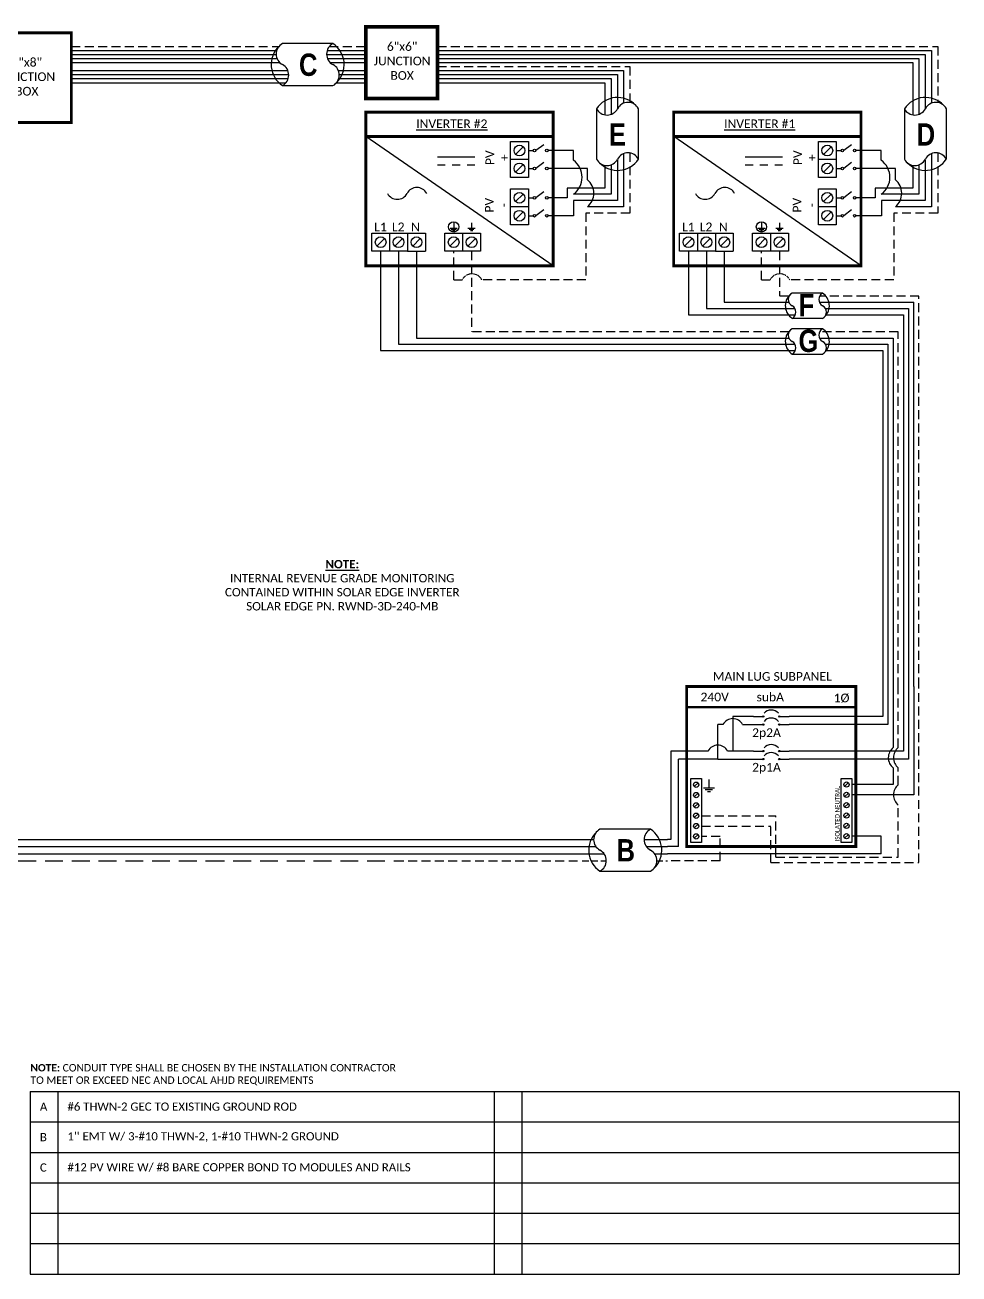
# Model space of a CAD drawing. Header units: feet. Extents: x 7242 to 7872, y 15288 to 15834.
# Drawn here: x 7479 to 7872, y 15288 to 15814 of the extents above; entities that cross this region are included whole.
import ezdxf

# ---------------------------------------------------------------- set-up
doc = ezdxf.new("R2010")
doc.units = ezdxf.units.FT
doc.header["$MEASUREMENT"] = 0
doc.linetypes.add('DASHED', pattern=[0.75, 0.5, -0.25])
doc.linetypes.add('HIDDEN', pattern=[0.375, 0.25, -0.125])
for name, color, linetype in [('ONE LINE BLOCKS', 7, 'Continuous'), ('TABLES', 7, 'Continuous'), ('TEXT', 7, 'Continuous'), ('Z - TITLEBLOCK TXT', 7, 'Continuous')]:
    doc.layers.add(name, color=color, linetype=linetype)
doc.styles.add('ONE LINE TXT', font='techb___.ttf')
doc.styles.get("Standard").update_dxf_attribs({"font": 'calibri.ttf'})

# ---------------------------------------------------------------- blocks, each defined once
blk = doc.blocks.new('2inverterSub')
at = {"layer": 'ONE LINE BLOCKS', "linetype": 'Continuous'}
h = blk.add_hatch(color=1, dxfattribs=at)
h.dxf.hatch_style = 1
edge = h.paths.add_edge_path()
edge.add_arc((40.28, 60.73), 0.291, 0, 360)
h = blk.add_hatch(color=1, dxfattribs=at)
h.dxf.hatch_style = 1
edge = h.paths.add_edge_path()
edge.add_arc((46.96, 60.73), 0.291, 0, 360)
h = blk.add_hatch(color=1, dxfattribs=at)
h.dxf.hatch_style = 1
edge = h.paths.add_edge_path()
edge.add_arc((40.28, 57.35), 0.291, 0, 360)
h = blk.add_hatch(color=1, dxfattribs=at)
h.dxf.hatch_style = 1
edge = h.paths.add_edge_path()
edge.add_arc((46.96, 57.35), 0.291, 0, 360)
h = blk.add_hatch(color=1, dxfattribs=at)
h.dxf.hatch_style = 1
edge = h.paths.add_edge_path()
edge.add_arc((40.28, 46.17), 0.291, 0, 360)
h = blk.add_hatch(color=1, dxfattribs=at)
h.dxf.hatch_style = 1
edge = h.paths.add_edge_path()
edge.add_arc((40.28, 42.79), 0.291, 0, 360)
h = blk.add_hatch(color=1, dxfattribs=at)
h.dxf.hatch_style = 1
edge = h.paths.add_edge_path()
edge.add_arc((46.96, 46.17), 0.291, 0, 360)
h = blk.add_hatch(color=1, dxfattribs=at)
h.dxf.hatch_style = 1
edge = h.paths.add_edge_path()
edge.add_arc((46.96, 42.79), 0.291, 0, 360)
at = {"color": 7, "linetype": 'Continuous'}
for p, q in [((90.5, 73.37), (90.5, 60.73)), ((99.2, 73.37), (99.2, 46.17)), ((36.09, 60.73), (27.43, 60.73)), ((27.43, 60.73), (27.43, 46.17)), ((90.5, 60.73), (51.15, 60.73)), ((17.02, 46.17), (1.34, 46.17)), ((1.34, 46.17), (1.34, 9)), ((36.09, 46.17), (25.26, 46.17)), ((99.2, 46.17), (51.15, 46.17)), ((1.34, 9), (0, 9))]:
    blk.add_line(p, q, dxfattribs=at)
at = {"color": 10, "linetype": 'Continuous'}
for p, q in [((92.67, 73.37), (92.67, 57.35)), ((101.37, 73.37), (101.37, 42.79)), ((21.14, 42.79), (21.14, 57.35)), ((23.31, 57.35), (21.14, 57.35)), ((31.55, 57.35), (36.09, 57.35)), ((92.67, 57.35), (51.15, 57.35)), ((21.14, 42.79), (4.63, 42.79)), ((4.63, 6), (4.63, 42.79)), ((21.14, 42.79), (36.09, 42.79)), ((101.37, 42.79), (51.15, 42.79)), ((4.63, 6), (0, 6))]:
    blk.add_line(p, q, dxfattribs=at)
at = {"color": 253, "linetype": 'Continuous'}
for p, q in [((94.85, 73.37), (94.85, 47.66)), ((103.55, 73.37), (103.55, 27.76)), ((94.85, 39.1), (94.85, 32.11)), ((94.85, 32.11), (77.54, 32.11)), ((103.55, 27.76), (77.54, 27.76)), ((89.88, 10.36), (77.54, 10.36)), ((89.88, 3), (89.88, 10.36)), ((89.88, 3), (0, 3))]:
    blk.add_line(p, q, dxfattribs=at)
at = {"color": 10, "linetype": 'Continuous'}
blk.add_arc((27.43, 55.19), 4.65, 27.6639, 152.3361, dxfattribs=at)
at = {"color": 7, "linetype": 'Continuous'}
blk.add_arc((21.14, 44.01), 4.65, 27.6639, 152.3361, dxfattribs=at)
at = {"color": 253, "linetype": 'Continuous'}
blk.add_arc((98.43, 43.38), 5.58, 129.9215, 230.0785, dxfattribs=at)
at = {"layer": 'ONE LINE BLOCKS', "lineweight": 50}
blk.add_line((8.04, 64.67), (79.2, 64.67), dxfattribs=at)
at = {"layer": 'ONE LINE BLOCKS', "lineweight": 50, "const_width": 1.19}
blk.add_lwpolyline([(8.04, 6.01), (8.04, 73.37), (79.2, 73.37), (79.2, 6.01)], close=True, dxfattribs=at)
at = {"layer": 'TEXT', "color": 92, "linetype": 'HIDDEN', "ltscale": 15}
for p, q in [((97.02, 47.66), (97.02, 73.37)), ((105.72, -0.66), (105.72, 73.37)), ((97.02, 32.03), (97.02, 39.1)), ((97.02, 1.52), (97.02, 23.48)), ((14.31, 18.99), (45.6, 18.99)), ((45.6, 1.52), (45.6, 18.99)), ((14.31, 14.64), (43.39, 14.64)), ((43.39, -0.66), (43.39, 14.64)), ((22.14, 10.28), (14.31, 10.28)), ((22.14, 0), (22.14, 10.28)), ((22.14, 0), (0, 0)), ((45.6, 1.52), (97.02, 1.52)), ((43.39, -0.66), (105.72, -0.66))]:
    blk.add_line(p, q, dxfattribs=at)
at = {"layer": 'TEXT', "color": 92, "linetype": 'HIDDEN', "flags": 128}
for points in [[(17.42, 34.26), (17.42, 30.76)], [(15.08, 30.76), (19.76, 30.76)], [(18.95, 29.89), (15.89, 29.89)], [(18.13, 29.02), (16.7, 29.02)]]:
    blk.add_lwpolyline(points, dxfattribs=at)
at = {"layer": 'TEXT', "color": 92, "linetype": 'Continuous', "ltscale": 4}
for centre in [(100.49, 43.38), (100.49, 27.76)]:
    blk.add_arc(centre, 5.51, 129.059, 230.941, dxfattribs=at)
at = {"layer": 'Z - TITLEBLOCK TXT', "color": 1, "linetype": 'Continuous'}
for p, q in [((9.77, 7.69), (9.77, 34.63)), ((9.77, 34.63), (14.31, 34.63)), ((14.31, 34.63), (14.31, 7.69)), ((73, 7.76), (73, 34.71)), ((73, 34.71), (77.54, 34.71)), ((77.54, 34.71), (77.54, 7.76)), ((14.31, 7.69), (9.77, 7.69)), ((77.54, 7.76), (73, 7.76))]:
    blk.add_line(p, q, dxfattribs=at)
at = {"layer": 'Z - TITLEBLOCK TXT', "color": 4, "linetype": 'Continuous'}
for p, q in [((12.83, 32.82), (11.25, 31.25)), ((76.06, 32.9), (74.49, 31.32)), ((12.83, 28.47), (11.25, 26.9)), ((76.06, 28.54), (74.49, 26.97)), ((12.83, 24.12), (11.25, 22.55)), ((76.06, 24.19), (74.49, 22.62)), ((12.83, 19.77), (11.25, 18.2)), ((76.06, 19.84), (74.49, 18.27)), ((12.83, 15.42), (11.25, 13.85)), ((12.83, 11.07), (11.25, 9.5)), ((76.06, 15.49), (74.49, 13.92)), ((76.06, 11.14), (74.49, 9.57))]:
    blk.add_line(p, q, dxfattribs=at)
at = {"layer": 'Z - TITLEBLOCK TXT', "color": 1, "linetype": 'Continuous', "flags": 128}
for points in [[(36.09, 60.73), (40.28, 60.73)], [(36.09, 60.73), (40.28, 60.73)], [(46.96, 60.73), (51.15, 60.73)], [(36.09, 57.35), (40.28, 57.35)], [(36.09, 57.35), (40.28, 57.35)], [(46.96, 57.35), (51.15, 57.35)], [(36.09, 46.17), (40.28, 46.17)], [(36.09, 46.17), (40.28, 46.17)], [(36.09, 42.79), (40.28, 42.79)], [(36.09, 42.79), (40.28, 42.79)], [(46.96, 46.17), (51.15, 46.17)], [(46.96, 42.79), (51.15, 42.79)]]:
    blk.add_lwpolyline(points, dxfattribs=at)
at = {"layer": 'Z - TITLEBLOCK TXT', "color": 1, "linetype": 'Continuous'}
for centre in [(40.28, 60.73), (46.96, 60.73), (40.28, 57.35), (46.96, 57.35), (40.28, 46.17), (40.28, 42.79), (46.96, 46.17), (46.96, 42.79)]:
    blk.add_circle(centre, 0.291, dxfattribs=at)
at = {"layer": 'Z - TITLEBLOCK TXT', "color": 4, "linetype": 'Continuous'}
for centre in [(12.04, 32.04), (75.27, 32.11), (12.04, 27.69), (75.27, 27.76), (12.04, 23.34), (75.27, 23.41), (12.04, 18.99), (75.27, 19.06), (75.27, 14.71), (12.04, 14.64), (12.04, 10.28), (75.27, 10.36)]:
    blk.add_circle(centre, 1.11, dxfattribs=at)
at = {"layer": 'Z - TITLEBLOCK TXT', "color": 1, "linetype": 'Continuous'}
for centre in [(43.62, 59.53), (43.62, 56.15), (43.62, 44.97), (43.62, 41.59)]:
    blk.add_arc(centre, 3.93, 40.3392, 139.6608, dxfattribs=at)
at = {"layer": 'TABLES', "color": 1, "linetype": 'Continuous'}
for s, p in [('2p2A', (35.59, 52.11)), ('2p1A', (35.59, 37.55))]:
    blk.add_text(s, height=3.658, dxfattribs=at).set_placement(p)
at = {"layer": 'TABLES', "color": 4, "linetype": 'Continuous'}
blk.add_text('ISOLATED NEUTRAL', height=1.8743, rotation=90, dxfattribs=at).set_placement((72.35, 8.12))
at = {"layer": 'TEXT', "color": 1, "attachment_point": 5}
for s, width, gutter_width, insert, char_height in [('MAIN LUG SUBPANEL ', 62.3984, 7.17, (44.08, 77.57), 3.6576), ('240V', 0.1481, 0.75, (19.83, 68.92), 3.658), ('subA', 0.1481, 0.75, (43.21, 68.92), 3.658), ('1Ø', 0.1481, 0.75, (73.19, 68.41), 3.658)]:
    blk.add_mtext_dynamic_manual_height_columns(s, width=width, gutter_width=gutter_width, heights=[0], dxfattribs=dict(at, insert=insert, char_height=char_height))
blk = doc.blocks.new('*U18')
at = {"color": 7, "linetype": 'Continuous'}
for p, q in [((-7.14, 13.31), (-28.39, 13.31)), ((-28.39, -4.31), (-7.14, -4.31))]:
    blk.add_line(p, q, dxfattribs=at)
at = {"color": 7}
for p, q in [((-35.53, 9), (-31.05, 9)), ((-9.81, 9), (0, 9))]:
    blk.add_line(p, q, dxfattribs=at)
at = {"color": 10}
for p, q in [((-35.53, 6), (-30.11, 6)), ((-8.87, 6), (0, 6))]:
    blk.add_line(p, q, dxfattribs=at)
at = {"color": 253}
for p, q in [((-35.53, 3), (-26.66, 3)), ((-5.41, 3), (0, 3))]:
    blk.add_line(p, q, dxfattribs=at)
at = {"color": 92, "linetype": 'HIDDEN', "ltscale": 10}
for p, q in [((-4.48, 0), (0, 0)), ((-35.53, 0), (-25.72, 0))]:
    blk.add_line(p, q, dxfattribs=at)
at = {"color": 7, "linetype": 'Continuous'}
for centre, start, end in [((-22.54, 4.5), 133.9732, 236.4265), ((-12.99, 4.5), 313.9732, 56.4265)]:
    blk.add_arc(centre, 10.58, start, end, dxfattribs=at)
at = {"linetype": 'Continuous'}
for centre, start, end in [((-26.08, 8.91), 117.6639, 242.3361), ((-4.83, 8.91), 117.6639, 242.3361), ((-30.7, 0.09), 297.6639, 62.3361), ((-9.45, 0.09), 297.6639, 62.3361)]:
    blk.add_arc(centre, 4.98, start, end, dxfattribs=at)
blk = doc.blocks.new('*U23')
at = {"color": 7}
blk.add_line((-79.14, 9), (0, 9), dxfattribs=at)
at = {"color": 10}
blk.add_line((-79.14, 6), (0, 6), dxfattribs=at)
at = {"color": 253}
blk.add_line((-79.14, 3), (0, 3), dxfattribs=at)
at = {"color": 92, "linetype": 'HIDDEN', "ltscale": 15}
blk.add_line((-79.14, 0), (0, 0), dxfattribs=at)
blk = doc.blocks.new('*U25')
at = {"color": 7}
blk.add_line((-79.14, 9), (0, 9), dxfattribs=at)
at = {"color": 10}
blk.add_line((-79.14, 6), (0, 6), dxfattribs=at)
at = {"color": 253}
blk.add_line((-79.14, 3), (0, 3), dxfattribs=at)
at = {"color": 92, "linetype": 'DASHED', "ltscale": 15}
blk.add_line((-79.14, 0), (0, 0), dxfattribs=at)
blk = doc.blocks.new('*U29')
at = {"color": 7}
blk.add_line((-79.14, 9), (0, 9), dxfattribs=at)
at = {"color": 10}
blk.add_line((-79.14, 6), (0, 6), dxfattribs=at)
at = {"color": 253}
blk.add_line((-79.14, 3), (0, 3), dxfattribs=at)
at = {"color": 92, "linetype": 'DASHED', "ltscale": 15}
blk.add_line((-79.14, 0), (0, 0), dxfattribs=at)
at = {"color": 1, "insert": (-22.08, 115.96), "char_height": 3.5433, "attachment_point": 5}
blk.add_mtext_dynamic_manual_height_columns('{\\fCalibri|b1|i0|c0|p34;\\LNOTE:\\P}INTERNAL REVENUE GRADE MONITORING\\PCONTAINED WITHIN SOLAR EDGE INVERTER\\PSOLAR EDGE PN. RWND-3D-240-MB', width=99.534, gutter_width=7.17, heights=[0], dxfattribs=at)
blk = doc.blocks.new('*T22')
at = {"linetype": 'ByBlock', "lineweight": -2, "transparency": 16777216}
for p, q in [((0, 0), (390.51, 0)), ((0, 0), (0, -76.8)), ((11.58, 0), (11.58, -76.8)), ((195.1, 0), (195.1, -76.8)), ((206.68, 0), (206.68, -76.8)), ((390.51, 0), (390.51, -76.8)), ((0, -12.8), (390.51, -12.8)), ((0, -25.61), (390.51, -25.61)), ((0, -38.41), (390.51, -38.41)), ((0, -51.22), (390.51, -51.22)), ((0, -64.02), (390.51, -64.02)), ((0, -76.8), (390.51, -76.8))]:
    blk.add_line(p, q, dxfattribs=at)
at = {"color": 0, "linetype": 'Continuous', "transparency": 16777216, "char_height": 3.4544, "attachment_point": 4}
for s, insert, width in [('{\\fCalibri|b0|i0|c0;A', (4.06, -6.4), 3.4544), ('{\\fCalibri|b0|i0|c0;#6 THWN-2 GEC TO EXISTING GROUND ROD', (15.65, -6.4), 175.3856), ('{\\fCalibri|b0|i0|c0;', (199.16, -6.4), 3.4544), ('{\\fCalibri|b0|i0|c0;', (210.74, -6.4), 175.7027), ('{\\fCalibri|b0|i0|c0;B', (4.06, -19.21), 3.4544), ("{\\fCalibri|b0|i0|c0;1'' EMT W/ 3-#10 THWN-2, 1-#10 THWN-2 GROUND", (15.65, -19.21), 175.3856), ('{\\fCalibri|b0|i0|c0;', (199.16, -19.21), 3.4544), ('{\\fCalibri|b0|i0|c0;', (210.74, -19.21), 175.7027), ('{\\fCalibri|b0|i0|c0;C', (4.06, -32.01), 3.4544), ('{\\fCalibri|b0|i0|c0;#12 PV WIRE W/ #8 BARE COPPER BOND TO MODULES AND RAILS', (15.65, -32.01), 175.3856), ('{\\fCalibri|b0|i0|c0;', (199.16, -32.01), 3.4544), ('{\\fCalibri|b0|i0|c0;', (210.74, -32.01), 175.7027), ('{\\fCalibri|b0|i0|c0;', (4.06, -44.82), 3.4544), ('{\\fCalibri|b0|i0|c0;', (15.65, -44.82), 175.3856), ('{\\fCalibri|b0|i0|c0;', (199.16, -44.82), 3.4544), ('{\\fCalibri|b0|i0|c0;', (210.74, -44.82), 175.7027), ('{\\fCalibri|b0|i0|c0;', (4.06, -57.62), 3.4544), ('{\\fCalibri|b0|i0|c0;', (15.65, -57.62), 175.3856), ('{\\fCalibri|b0|i0|c0;', (199.16, -57.62), 3.4544), ('{\\fCalibri|b0|i0|c0;', (210.74, -57.62), 175.7027), ('{\\fCalibri|b0|i0|c0;', (4.06, -70.41), 3.4544), ('{\\fCalibri|b0|i0|c0;', (15.65, -70.41), 175.3856), ('{\\fCalibri|b0|i0|c0;', (199.16, -70.41), 3.4544), ('{\\fCalibri|b0|i0|c0;', (210.74, -70.41), 175.7027)]:
    blk.add_mtext(s, dxfattribs=dict(at, insert=insert, width=width))
blk = doc.blocks.new('8x8box')
at = {"lineweight": 50, "const_width": 1.19}
blk.add_lwpolyline([(37.78, 0), (0, 0), (0, 37.78), (37.78, 37.78)], close=True, dxfattribs=at)
at = {"color": 1, "insert": (19.03, 19.26), "char_height": 3.6576, "attachment_point": 5}
blk.add_mtext_dynamic_manual_height_columns('8"x8"  JUNCTION BOX ', width=0.4767, gutter_width=7.17, heights=[0], dxfattribs=at)
blk = doc.blocks.new('6x6box')
at = {"lineweight": 50, "const_width": 1.53}
blk.add_lwpolyline([(30.1, 0), (0, 0), (0, 30.1), (30.1, 30.1)], close=True, dxfattribs=at)
at = {"color": 1, "insert": (15.24, 15.71), "char_height": 3.6576, "width": 0.4767, "attachment_point": 5}
blk.add_mtext('6"x6"  JUNCTION BOX  ', dxfattribs=at)

msp = doc.modelspace()

# ---------------------------------------------------------------- linework, layer by layer
at = {"color": 92, "linetype": 'HIDDEN', "ltscale": 15}
for p, q in [((7498.89, 15804.62), (7586.13, 15804.62)), ((7607.37, 15804.62), (7622.82, 15804.62)), ((7652.81, 15804.62), (7863.15, 15804.62)), ((7863.15, 15804.62), (7863.15, 15781.06)), ((7652.81, 15796.16), (7733.72, 15796.16)), ((7733.72, 15796.16), (7733.72, 15781.06)), ((7733.72, 15759.81), (7733.72, 15734.56)), ((7863.15, 15759.81), (7863.15, 15734.56)), ((7733.72, 15734.56), (7715.21, 15734.56)), ((7715.21, 15734.56), (7715.21, 15706.48)), ((7863.15, 15734.56), (7844.64, 15734.56)), ((7844.64, 15734.56), (7844.64, 15706.48)), ((7659.63, 15706.48), (7659.63, 15718.52)), ((7667.17, 15718.52), (7667.17, 15684.59)), ((7789.06, 15706.48), (7789.06, 15718.52)), ((7796.6, 15718.52), (7796.6, 15699.61)), ((7659.63, 15706.48), (7663.23, 15706.48)), ((7715.21, 15706.48), (7671.47, 15706.48)), ((7789.06, 15706.48), (7792.67, 15706.48)), ((7844.64, 15706.48), (7800.9, 15706.48)), ((7800.66, 15699.61), (7796.6, 15699.61)), ((7855.26, 15699.61), (7813.47, 15699.61)), ((7855.26, 15535.36), (7855.26, 15699.61)), ((7800.66, 15684.59), (7667.17, 15684.59)), ((7846.56, 15684.59), (7813.47, 15684.59)), ((7846.56, 15535.36), (7846.56, 15684.59))]:
    msp.add_line(p, q, dxfattribs=at)
at = {"color": 10, "linetype": 'Continuous'}
for p, q in [((7498.89, 15802.93), (7585.19, 15802.93)), ((7606.44, 15802.93), (7622.87, 15802.93)), ((7652.81, 15802.93), (7860.53, 15802.93)), ((7860.53, 15802.93), (7860.53, 15780.76)), ((7498.89, 15799.54), (7585.32, 15799.55)), ((7606.57, 15799.55), (7622.81, 15799.55)), ((7652.81, 15799.55), (7855.28, 15799.55)), ((7855.28, 15799.55), (7855.28, 15776.1)), ((7498.89, 15794.47), (7589.93, 15794.47)), ((7611.17, 15794.47), (7623.03, 15794.47)), ((7652.81, 15794.47), (7731.1, 15794.47)), ((7731.1, 15794.47), (7731.1, 15780.76)), ((7498.89, 15791.09), (7590.05, 15791.09)), ((7611.3, 15791.09), (7622.98, 15791.09)), ((7652.81, 15791.09), (7725.85, 15791.09)), ((7725.85, 15791.09), (7725.85, 15776.1)), ((7709.97, 15760.84), (7699.34, 15760.84)), ((7709.97, 15756.73), (7709.97, 15760.84)), ((7839.4, 15760.84), (7828.77, 15760.84)), ((7839.4, 15756.73), (7839.4, 15760.84)), ((7731.1, 15759.52), (7731.1, 15737.19)), ((7860.53, 15759.52), (7860.53, 15737.19)), ((7715.93, 15753.31), (7699.34, 15753.31)), ((7715.93, 15748.58), (7715.93, 15753.31)), ((7725.85, 15754.85), (7725.85, 15742.43)), ((7845.36, 15753.31), (7828.77, 15753.31)), ((7845.36, 15748.58), (7845.36, 15753.31)), ((7855.28, 15754.85), (7855.28, 15742.43)), ((7725.85, 15742.43), (7709.97, 15742.43)), ((7855.28, 15742.43), (7839.4, 15742.43)), ((7731.1, 15737.19), (7715.93, 15737.19)), ((7860.53, 15737.19), (7845.36, 15737.19)), ((7636.46, 15718.52), (7636.46, 15679.33)), ((7765.89, 15718.52), (7765.89, 15694.35)), ((7765.89, 15694.35), (7803.16, 15694.35)), ((7815.97, 15694.35), (7850.91, 15694.35)), ((7850.91, 15694.35), (7850.91, 15535.36)), ((7636.46, 15679.33), (7803.16, 15679.33)), ((7815.97, 15679.33), (7842.21, 15679.33)), ((7842.21, 15679.33), (7842.21, 15535.36))]:
    msp.add_line(p, q, dxfattribs=at)
at = {"color": 7, "linetype": 'Continuous'}
for p, q in [((7608.87, 15805.82), (7587.62, 15805.82)), ((7498.89, 15801.24), (7584.96, 15801.24)), ((7498.89, 15797.85), (7586.46, 15797.85)), ((7606.21, 15801.24), (7622.82, 15801.24)), ((7607.7, 15797.85), (7622.71, 15797.85)), ((7652.81, 15801.24), (7857.91, 15801.24)), ((7652.81, 15797.85), (7852.66, 15797.85)), ((7852.66, 15797.85), (7852.66, 15775.87)), ((7857.91, 15801.24), (7857.91, 15778.35)), ((7498.89, 15792.78), (7590.29, 15792.78)), ((7611.53, 15792.78), (7622.82, 15792.78)), ((7652.81, 15792.78), (7728.48, 15792.78)), ((7728.48, 15792.78), (7728.48, 15778.35)), ((7498.89, 15789.39), (7589.11, 15789.39)), ((7587.62, 15788.19), (7608.87, 15788.19)), ((7610.36, 15789.39), (7622.82, 15789.39)), ((7652.81, 15789.39), (7723.23, 15789.39)), ((7723.23, 15789.39), (7723.23, 15775.87)), ((7719.72, 15778.45), (7719.72, 15757.21)), ((7737.34, 15757.21), (7737.34, 15778.45)), ((7849.15, 15778.45), (7849.15, 15757.21)), ((7866.78, 15757.21), (7866.78, 15778.45)), ((7701.48, 15712.35), (7622.71, 15766.72)), ((7830.91, 15712.35), (7752.14, 15766.72)), ((7668.53, 15758.11), (7652.77, 15758.11)), ((7728.48, 15757.11), (7728.48, 15739.81)), ((7797.96, 15758.11), (7782.2, 15758.11)), ((7857.91, 15757.11), (7857.91, 15739.81)), ((7656.06, 15754.7), (7652.77, 15754.7)), ((7662.3, 15754.7), (7659, 15754.7)), ((7668.53, 15754.7), (7665.24, 15754.7)), ((7723.23, 15754.62), (7723.23, 15745.05)), ((7785.49, 15754.7), (7782.2, 15754.7)), ((7791.73, 15754.7), (7788.43, 15754.7)), ((7797.96, 15754.7), (7794.67, 15754.7)), ((7852.66, 15754.62), (7852.66, 15745.05)), ((7723.23, 15745.05), (7707.39, 15745.05)), ((7707.39, 15745.05), (7707.39, 15740.94)), ((7852.66, 15745.05), (7836.83, 15745.05)), ((7836.83, 15745.05), (7836.83, 15740.94)), ((7707.39, 15740.94), (7699.23, 15740.94)), ((7728.48, 15739.81), (7710.02, 15739.81)), ((7710.02, 15739.81), (7710.02, 15733.41)), ((7836.83, 15740.94), (7828.77, 15740.94)), ((7857.91, 15739.81), (7839.45, 15739.81)), ((7839.45, 15739.81), (7839.45, 15733.41)), ((7710.02, 15733.41), (7699.34, 15733.41)), ((7839.45, 15733.41), (7828.77, 15733.41)), ((7628.93, 15718.52), (7628.93, 15676.7)), ((7758.36, 15718.52), (7758.36, 15691.72)), ((7814.73, 15700.88), (7801.92, 15700.88)), ((7758.36, 15691.72), (7803.29, 15691.72)), ((7801.92, 15690.25), (7814.73, 15690.25)), ((7816.1, 15691.72), (7848.73, 15691.72)), ((7848.73, 15691.72), (7848.73, 15535.36)), ((7814.73, 15685.85), (7801.92, 15685.85)), ((7628.93, 15676.7), (7803.29, 15676.7)), ((7816.1, 15676.7), (7840.03, 15676.7)), ((7840.03, 15676.7), (7840.03, 15535.36)), ((7801.92, 15675.22), (7814.73, 15675.22))]:
    msp.add_line(p, q, dxfattribs=at)
at = {"color": 1, "linetype": 'Continuous'}
for p, q in [((7683.53, 15749.54), (7683.53, 15764.61)), ((7683.53, 15764.61), (7691.06, 15764.61)), ((7683.53, 15749.54), (7683.53, 15764.61)), ((7691.06, 15764.61), (7691.06, 15749.54)), ((7691.06, 15764.61), (7691.06, 15757.07)), ((7691.06, 15760.84), (7693.1, 15760.84)), ((7697.49, 15763.3), (7694.23, 15760.86)), ((7812.96, 15749.54), (7812.96, 15764.61)), ((7812.96, 15764.61), (7820.49, 15764.61)), ((7812.96, 15749.54), (7812.96, 15764.61)), ((7820.49, 15764.61), (7820.49, 15749.54)), ((7820.49, 15764.61), (7820.49, 15757.07)), ((7820.49, 15760.84), (7822.53, 15760.84)), ((7826.92, 15763.3), (7823.66, 15760.86)), ((7691.06, 15757.07), (7683.53, 15757.07)), ((7697.49, 15755.77), (7694.23, 15753.32)), ((7820.49, 15757.07), (7812.96, 15757.07)), ((7826.92, 15755.77), (7823.66, 15753.32)), ((7691.06, 15753.31), (7693.1, 15753.31)), ((7820.49, 15753.31), (7822.53, 15753.31)), ((7691.06, 15749.54), (7683.53, 15749.54)), ((7683.53, 15729.64), (7683.53, 15744.71)), ((7683.53, 15744.71), (7691.06, 15744.71)), ((7691.06, 15744.71), (7691.06, 15737.18)), ((7820.49, 15749.54), (7812.96, 15749.54)), ((7812.96, 15729.64), (7812.96, 15744.71)), ((7812.96, 15744.71), (7820.49, 15744.71)), ((7820.49, 15744.71), (7820.49, 15737.18)), ((7691.06, 15740.94), (7693.1, 15740.94)), ((7697.49, 15743.41), (7694.23, 15740.96)), ((7820.49, 15740.94), (7822.53, 15740.94)), ((7826.92, 15743.41), (7823.66, 15740.96)), ((7691.06, 15737.18), (7683.53, 15737.18)), ((7691.06, 15737.18), (7691.06, 15729.64)), ((7697.49, 15735.87), (7694.23, 15733.43)), ((7820.49, 15737.18), (7812.96, 15737.18)), ((7820.49, 15737.18), (7820.49, 15729.64)), ((7826.92, 15735.87), (7823.66, 15733.43)), ((7691.06, 15729.64), (7683.53, 15729.64)), ((7691.06, 15733.41), (7693.1, 15733.41)), ((7820.49, 15729.64), (7812.96, 15729.64)), ((7820.49, 15733.41), (7822.53, 15733.41)), ((7625.16, 15726.05), (7640.23, 15726.05)), ((7625.16, 15718.52), (7625.16, 15726.05)), ((7625.16, 15726.05), (7632.69, 15726.05)), ((7632.69, 15726.05), (7632.69, 15718.52)), ((7640.23, 15726.05), (7640.23, 15718.52)), ((7640.23, 15726.05), (7647.76, 15726.05)), ((7647.76, 15726.05), (7647.76, 15718.52)), ((7655.87, 15726.05), (7670.94, 15726.05)), ((7655.87, 15718.52), (7655.87, 15726.05)), ((7655.87, 15726.05), (7663.4, 15726.05)), ((7663.4, 15726.05), (7663.4, 15718.52)), ((7670.94, 15726.05), (7670.94, 15718.52)), ((7754.59, 15726.05), (7769.66, 15726.05)), ((7754.59, 15718.52), (7754.59, 15726.05)), ((7754.59, 15726.05), (7762.13, 15726.05)), ((7762.13, 15726.05), (7762.13, 15718.52)), ((7769.66, 15726.05), (7769.66, 15718.52)), ((7769.66, 15726.05), (7777.19, 15726.05)), ((7777.19, 15726.05), (7777.19, 15718.52)), ((7785.3, 15726.05), (7800.37, 15726.05)), ((7785.3, 15718.52), (7785.3, 15726.05)), ((7785.3, 15726.05), (7792.83, 15726.05)), ((7792.83, 15726.05), (7792.83, 15718.52)), ((7800.37, 15726.05), (7800.37, 15718.52)), ((7640.23, 15718.52), (7625.16, 15718.52)), ((7640.23, 15718.52), (7647.76, 15718.52)), ((7670.94, 15718.52), (7655.87, 15718.52)), ((7769.66, 15718.52), (7754.59, 15718.52)), ((7769.66, 15718.52), (7777.19, 15718.52)), ((7800.37, 15718.52), (7785.3, 15718.52))]:
    msp.add_line(p, q, dxfattribs=at)
at = {"color": 4, "linetype": 'Continuous'}
for p, q in [((7688.9, 15762.45), (7685.69, 15759.23)), ((7818.33, 15762.45), (7815.12, 15759.23)), ((7688.9, 15754.91), (7685.69, 15751.7)), ((7818.33, 15754.91), (7815.12, 15751.7)), ((7688.9, 15742.55), (7685.69, 15739.34)), ((7818.33, 15742.55), (7815.12, 15739.34)), ((7688.9, 15735.02), (7685.69, 15731.8)), ((7818.33, 15735.02), (7815.12, 15731.8)), ((7630.53, 15723.89), (7627.32, 15720.68)), ((7638.07, 15723.89), (7634.85, 15720.68)), ((7645.6, 15723.89), (7642.39, 15720.68)), ((7661.24, 15723.89), (7658.03, 15720.68)), ((7668.78, 15723.89), (7665.56, 15720.68)), ((7759.97, 15723.89), (7756.75, 15720.68)), ((7767.5, 15723.89), (7764.29, 15720.68)), ((7775.03, 15723.89), (7771.82, 15720.68)), ((7790.67, 15723.89), (7787.46, 15720.68)), ((7798.21, 15723.89), (7794.99, 15720.68))]:
    msp.add_line(p, q, dxfattribs=at)
at = {"color": 253, "linetype": 'Continuous'}
for p, q in [((7644, 15718.52), (7644, 15681.96)), ((7773.43, 15718.52), (7773.43, 15696.98)), ((7773.43, 15696.98), (7800.58, 15696.98)), ((7813.4, 15696.98), (7853.08, 15696.98)), ((7853.08, 15535.36), (7853.08, 15696.98)), ((7644, 15681.96), (7800.58, 15681.96)), ((7813.4, 15681.96), (7844.38, 15681.96)), ((7844.38, 15681.96), (7844.38, 15535.36))]:
    msp.add_line(p, q, dxfattribs=at)
at = {"lineweight": 50, "const_width": 1.19}
for points in [[(7622.71, 15712.35), (7622.71, 15777), (7701.48, 15777), (7701.48, 15712.35)], [(7622.71, 15766.72), (7622.71, 15777), (7701.48, 15777), (7701.48, 15766.72)], [(7752.14, 15712.35), (7752.14, 15777), (7830.91, 15777), (7830.91, 15712.35)], [(7752.14, 15766.72), (7752.14, 15777), (7830.91, 15777), (7830.91, 15766.72)]]:
    msp.add_lwpolyline(points, close=True, dxfattribs=at)
at = {"color": 92, "linetype": 'Continuous', "flags": 128}
for points in [[(7659.63, 15730.46), (7659.63, 15728.16)], [(7667.17, 15730.46), (7667.17, 15728.16)], [(7789.07, 15730.46), (7789.06, 15728.16)], [(7796.6, 15730.46), (7796.6, 15728.16)], [(7658.1, 15728.16), (7661.17, 15728.16)], [(7660.64, 15727.59), (7658.63, 15727.59)], [(7660.1, 15727.02), (7659.16, 15727.02)], [(7665.63, 15728.16), (7668.7, 15728.16)], [(7668.17, 15727.59), (7666.16, 15727.59)], [(7667.64, 15727.02), (7666.7, 15727.02)], [(7787.53, 15728.16), (7790.6, 15728.16)], [(7790.07, 15727.59), (7788.06, 15727.59)], [(7795.06, 15728.16), (7798.13, 15728.16)], [(7797.6, 15727.59), (7795.59, 15727.59)]]:
    msp.add_lwpolyline(points, dxfattribs=at)
at = {"color": 92, "linetype": 'HIDDEN', "flags": 128}
for points in [[(7789.53, 15727.02), (7788.59, 15727.02)], [(7797.07, 15727.02), (7796.13, 15727.02)]]:
    msp.add_lwpolyline(points, dxfattribs=at)
at = {"color": 4, "linetype": 'Continuous'}
for centre in [(7687.29, 15760.84), (7816.72, 15760.84), (7687.29, 15753.31), (7816.72, 15753.31), (7687.29, 15740.94), (7816.72, 15740.94), (7687.29, 15733.41), (7816.72, 15733.41), (7628.93, 15722.28), (7636.46, 15722.28), (7644, 15722.28), (7659.63, 15722.28), (7667.17, 15722.28), (7758.36, 15722.28), (7765.89, 15722.28), (7773.43, 15722.28), (7789.06, 15722.28), (7796.6, 15722.28)]:
    msp.add_circle(centre, 2.27, dxfattribs=at)
at = {"color": 1, "linetype": 'Continuous'}
for centre in [(7693.64, 15760.84), (7698.8, 15760.84), (7823.07, 15760.84), (7828.23, 15760.84), (7693.64, 15753.31), (7698.8, 15753.31), (7823.07, 15753.31), (7828.23, 15753.31), (7693.64, 15740.94), (7698.8, 15740.94), (7823.07, 15740.94), (7828.23, 15740.94), (7693.64, 15733.41), (7698.8, 15733.41), (7823.07, 15733.41), (7828.23, 15733.41)]:
    msp.add_circle(centre, 0.541, dxfattribs=at)
at = {"color": 92, "linetype": 'Continuous'}
for centre in [(7659.63, 15728.72), (7789.06, 15728.72)]:
    msp.add_circle(centre, 2.17, dxfattribs=at)
at = {"color": 7, "linetype": 'Continuous'}
for centre, radius, start, end in [((7593.47, 15797.01), 10.58, 133.9732, 236.4265), ((7603.02, 15797.01), 10.58, 313.9732, 56.4265), ((7728.53, 15772.6), 10.58, 43.9732, 146.4265), ((7857.96, 15772.6), 10.58, 43.9732, 146.4265), ((7728.53, 15763.06), 10.58, 223.9732, 326.4265), ((7857.96, 15763.06), 10.58, 223.9732, 326.4265), ((7805.45, 15695.56), 6.38, 133.9732, 236.4265), ((7811.21, 15695.56), 6.38, 313.9732, 56.4265), ((7805.45, 15680.54), 6.38, 133.9732, 236.4265), ((7811.21, 15680.54), 6.38, 313.9732, 56.4265)]:
    msp.add_arc(centre, radius, start, end, dxfattribs=at)
at = {"linetype": 'Continuous'}
for centre, radius, start, end in [((7589.93, 15801.42), 4.98, 117.6639, 242.3361), ((7611.18, 15801.42), 4.98, 117.6639, 242.3361), ((7585.31, 15792.6), 4.98, 297.6639, 62.3361), ((7606.56, 15792.6), 4.98, 297.6639, 62.3361), ((7724.12, 15780.76), 4.98, 207.6639, 332.3361), ((7732.94, 15776.14), 4.98, 27.6639, 152.3361), ((7853.55, 15780.76), 4.98, 207.6639, 332.3361), ((7862.37, 15776.14), 4.98, 27.6639, 152.3361), ((7724.12, 15759.52), 4.98, 207.6639, 332.3361), ((7732.94, 15754.9), 4.98, 27.6639, 152.3361), ((7853.55, 15759.52), 4.98, 207.6639, 332.3361), ((7862.37, 15754.9), 4.98, 27.6639, 152.3361), ((7644.18, 15740.66), 4.65, 27.6639, 152.3361), ((7773.61, 15740.66), 4.65, 27.6639, 152.3361), ((7635.94, 15744.98), 4.65, 207.6639, 332.3361), ((7765.38, 15744.98), 4.65, 207.6639, 332.3361), ((7803.32, 15698.22), 3, 117.6639, 242.3361), ((7816.13, 15698.22), 3, 117.6639, 242.3361), ((7800.53, 15692.9), 3, 297.6639, 62.3361), ((7813.34, 15692.9), 3, 297.6639, 62.3361), ((7803.32, 15683.2), 3, 117.6639, 242.3361), ((7816.13, 15683.2), 3, 117.6639, 242.3361), ((7800.53, 15677.88), 3, 297.6639, 62.3361), ((7813.34, 15677.88), 3, 297.6639, 62.3361)]:
    msp.add_arc(centre, radius, start, end, dxfattribs=at)
at = {"color": 10, "linetype": 'Continuous'}
for centre, radius, start, end in [((7704.84, 15749.58), 8.8, 305.6505, 54.3495), ((7834.27, 15749.58), 8.8, 305.6505, 54.3495), ((7711.16, 15742.88), 7.43, 309.9338, 50.0662), ((7840.59, 15742.88), 7.43, 309.9338, 50.0662)]:
    msp.add_arc(centre, radius, start, end, dxfattribs=at)
at = {"color": 92, "linetype": 'HIDDEN', "ltscale": 0.3}
for centre in [(7667.35, 15704.32), (7796.79, 15704.32)]:
    msp.add_arc(centre, 4.65, 27.6639, 152.3361, dxfattribs=at)

# ---------------------------------------------------------------- block references
at = {"color": 7}
for name, p in [('6x6box', (7622.71, 15782.8)), ('8x8box', (7461.11, 15772.62)), ('*U29', (7634.87, 15461.99)), ('2inverterSub', (7749.54, 15461.99)), ('*U18', (7749.54, 15461.99)), ('*U25', (7555.72, 15461.99)), ('*U23', (7714.01, 15461.99))]:
    msp.add_blockref(name, p, dxfattribs=at)
msp.add_blockref('*T22', (7481.6, 15364.96))

# ---------------------------------------------------------------- texts
at = {"color": 1, "linetype": 'Continuous'}
for s, p in [('%%UINVERTER #2', (7643.92, 15770.27)), ('%%UINVERTER #1', (7773.35, 15770.27))]:
    msp.add_text(s, height=3.6576, dxfattribs=at).set_placement(p)
at = {"color": 1, "linetype": 'Continuous', "char_height": 9.3833, "attachment_point": 1, "style": 'ONE LINE TXT'}
for s, insert in [('{\\W1;\\C256;C}', (7594.6, 15801.64)), ('{\\W1;\\C256;E}', (7724.89, 15772.3)), ('{\\W1;\\C256;D}', (7854.32, 15772.3)), ('{\\W1;\\C256;F}', (7804.62, 15700.5)), ('{\\W1;\\C256;G}', (7804.62, 15685.48)), ('{\\W1;\\C256;B}', (7728.12, 15471.12))]:
    msp.add_mtext_dynamic_manual_height_columns(s, width=0.1385, gutter_width=2.13, heights=[0], dxfattribs=dict(at, insert=insert))
at = {"color": 1, "char_height": 3.658, "attachment_point": 5, "rotation": 90}
for s, width, insert in [('PV +', 2.8378, (7677.88, 15757.82)), ('PV +', 2.8378, (7807.31, 15757.82)), ('PV -', 2.8013, (7677.66, 15737.85)), ('PV -', 2.8013, (7807.09, 15737.85))]:
    msp.add_mtext_dynamic_manual_height_columns(s, width=width, gutter_width=0.75, heights=[0], dxfattribs=dict(at, insert=insert))
at = {"color": 1, "attachment_point": 5}
for s, insert, char_height in [('L1', (7628.87, 15728.69), 3.658), ('L2', (7636.33, 15728.72), 3.658), ('N', (7643.58, 15728.67), 3.66), ('L1', (7758.3, 15728.69), 3.658), ('L2', (7765.76, 15728.72), 3.658), ('N', (7773.01, 15728.67), 3.66)]:
    msp.add_mtext_dynamic_manual_height_columns(s, width=0.1481, gutter_width=0.75, heights=[0], dxfattribs=dict(at, insert=insert, char_height=char_height))
at = {"color": 10, "insert": (7481.69, 15376.5), "char_height": 3.10896, "attachment_point": 1}
msp.add_mtext_dynamic_manual_height_columns('\\A1;{\\fCalibri|b1|i0|c0|p34;NOTE:} {\\A0;\\H1.0052x;CONDUIT TYPE SHALL BE CHOSEN BY THE INSTALLATION CONTRACTOR\\PTO MEET OR EXCEED NEC AND LOCAL AHJD REQUIREMENTS}', width=164.3528, gutter_width=0, heights=[9.89], dxfattribs=at)

doc.saveas('drawing.dxf')
